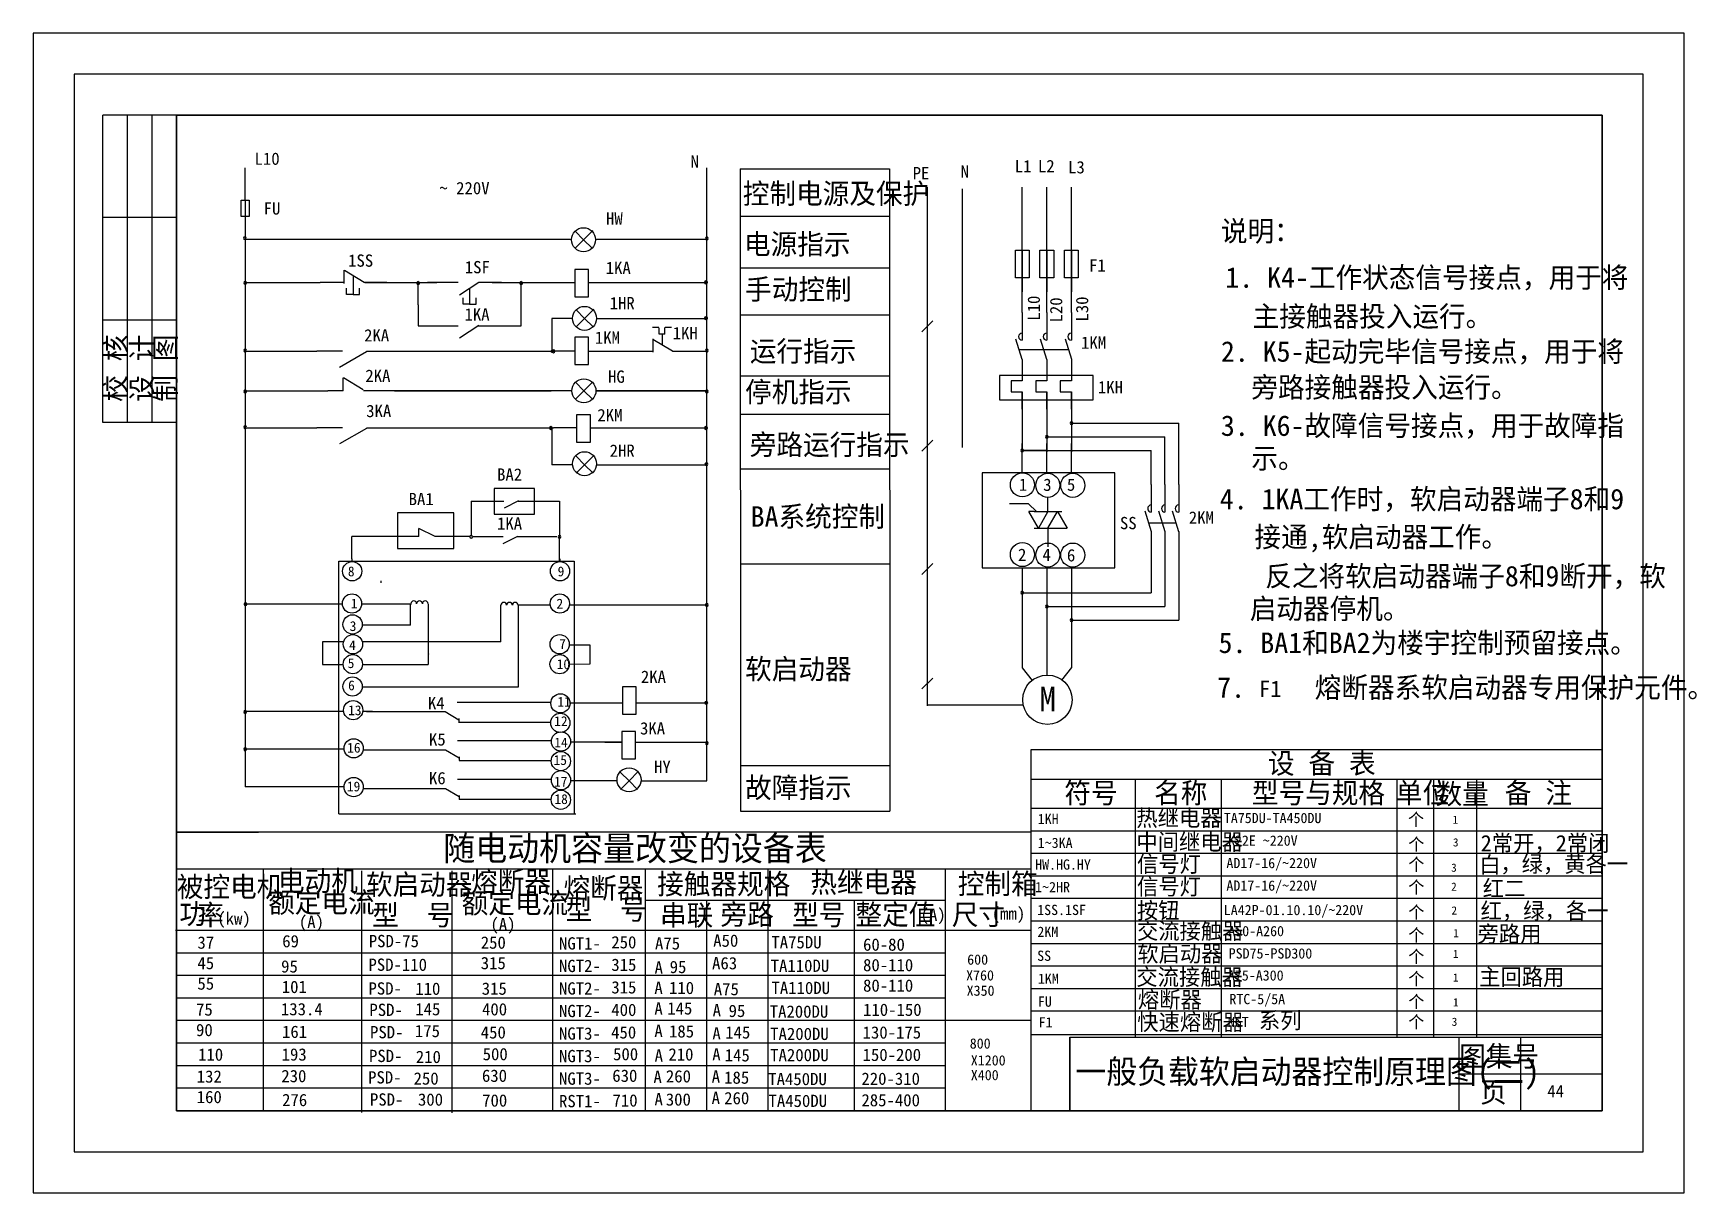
# Model space of a CAD drawing. Header units: metres. Extents: x 32 to 438, y -15 to 268.
import ezdxf

# ---------------------------------------------------------------- set-up
doc = ezdxf.new("R2010")
doc.units = ezdxf.units.M
for name, color, linetype in [('LGT1', 7, 'Continuous'), ('RAHMEN05', 6, 'Continuous'), ('X1', 63, 'Continuous'), ('X2', 130, 'Continuous'), ('X4', 60, 'Continuous'), ('X5', 60, 'Continuous')]:
    doc.layers.add(name, color=color, linetype=linetype)

# ---------------------------------------------------------------- blocks, each defined once
blk = doc.blocks.new('TK')
for p, q in [((16.03, 188.56), (16.03, 263.56)), ((34.03, 263.56), (16.03, 263.56)), ((22.03, 188.56), (22.03, 263.56)), ((28.03, 188.56), (28.03, 263.56)), ((34.03, 238.56), (16.03, 238.56)), ((34.03, 213.56), (16.03, 213.56)), ((34.03, 188.56), (16.03, 188.56)), ((252.03, 38.56), (382.03, 38.56)), ((252.03, 38.56), (252.03, 20.56)), ((347.03, 38.56), (347.03, 20.56)), ((362.03, 38.56), (362.03, 20.56)), ((347.03, 29.56), (382.03, 29.56))]:
    blk.add_line(p, q)
for points in [[(-0.97, 283.56), (-0.97, 0.56), (402.03, 0.56), (402.03, 283.56)], [(9.03, 273.56), (9.03, 10.56), (392.03, 10.56), (392.03, 273.56)], [(34.03, 263.56), (34.03, 20.56), (382.03, 20.56), (382.03, 263.56)]]:
    blk.add_lwpolyline(points, close=True)
at = {"layer": 'LGT1', "linetype": 'Continuous'}
blk.add_lwpolyline([(252.03, 20.56), (252.03, 38.56), (382.03, 38.56)], dxfattribs=at)
for s, p in [('校 核', (21.58, 193.62)), ('设 计', (28.02, 193.62)), ('制 图', (33.79, 193.62))]:
    blk.add_text(s, height=5, rotation=90).set_placement(p)
for s, p in [('图集号', (347.09, 31.36)), ('页', (352.2, 22.6))]:
    blk.add_text(s, height=5).set_placement(p)

msp = doc.modelspace()

# ---------------------------------------------------------------- linework, layer by layer
for p, q in [((49, 173), (49, 248)), ((67, 248), (49, 248)), ((55, 173), (55, 248)), ((61, 173), (61, 248)), ((67, 223), (49, 223)), ((273.4, 215.08), (273.4, 217.8)), ((279.4, 215.08), (279.4, 217.8)), ((285.4, 215.08), (285.4, 217.8)), ((273.4, 215.08), (273.4, 204.89)), ((279.4, 215.08), (279.4, 204.89)), ((285.4, 215.08), (285.4, 204.89)), ((67, 198), (49, 198)), ((272.59, 190.85), (284.71, 190.85)), ((273.4, 177), (273.4, 180.47)), ((279.4, 177), (279.4, 180.47)), ((285.4, 177), (285.4, 180.47)), ((67, 173), (49, 173)), ((279.4, 166.15), (273.4, 166.15)), ((304.28, 148.48), (310.97, 148.48)), ((285, 23), (415, 23)), ((285, 23), (285, 5)), ((380, 23), (380, 5)), ((395, 23), (395, 5)), ((380, 14), (415, 14)), ((415, 5), (275, 5)), ((279.31, 5), (285, 5))]:
    msp.add_line(p, q)
for points in [[(32, 268), (32, -15), (435, -15), (435, 268)], [(42, 258), (42, -5), (425, -5), (425, 258)], [(67, 248), (67, 5), (415, 5), (415, 248)], [(67, 248), (67, 5), (415, 5), (415, 248)]]:
    msp.add_lwpolyline(points, close=True)
for points in [[(67, 248), (415, 248), (415, 5), (67, 5), (67, 248)], [(67, 248), (67, 5), (415, 5), (415, 248), (67, 248)], [(275, 5), (285, 5), (285, 23), (415, 23)], [(285, 5), (285, 23), (415, 23)]]:
    msp.add_lwpolyline(points)
for points in [[(285.07, 172.84, 1), (285.74, 172.84, 1)], [(273.07, 166.15, 1), (273.74, 166.15, 1)], [(279.07, 169.5, 1), (279.74, 169.5, 1)]]:
    msp.add_lwpolyline(points, format="xyb", close=True)
at = {"layer": 'LGT1'}
msp.add_lwpolyline([(285, 5), (285, 23), (415, 23)], dxfattribs=at)
at = {"layer": 'RAHMEN05'}
for p, q in [((144.5, 156.92), (144.5, 150.63)), ((154.37, 156.92), (144.5, 156.92)), ((154.37, 150.63), (154.37, 156.92)), ((134.67, 150.95), (120.89, 150.95)), ((120.89, 150.95), (120.89, 142.23)), ((134.67, 142.23), (134.67, 150.95)), ((144.5, 150.63), (154.37, 150.63)), ((120.89, 142.23), (134.67, 142.23))]:
    msp.add_line(p, q, dxfattribs=at)
at = {"layer": 'X1'}
for p, q in [((273.4, 199.82), (273.4, 230.47)), ((279.4, 199.82), (279.4, 230.47)), ((285.4, 199.82), (285.4, 230.47)), ((273.4, 199.82), (273.4, 193.07)), ((279.4, 199.82), (279.4, 193.07)), ((285.4, 199.82), (285.4, 193.07)), ((273.4, 188.34), (271.86, 193.35)), ((279.41, 188.34), (277.87, 193.35)), ((285.48, 188.34), (283.94, 193.35)), ((273.4, 188.34), (273.4, 183.17)), ((279.4, 188.34), (279.4, 183.17)), ((285.4, 188.34), (285.4, 183.17)), ((270.7, 183.17), (270.7, 180.47)), ((273.4, 183.17), (270.7, 183.17)), ((279.4, 183.17), (276.7, 183.17)), ((276.7, 183.17), (276.7, 180.47)), ((282.7, 183.17), (282.7, 180.47)), ((285.4, 183.17), (282.7, 183.17)), ((270.7, 180.47), (273.4, 180.47)), ((273.4, 180.47), (273.4, 174.75)), ((273.4, 180.47), (273.4, 177.74)), ((276.7, 180.47), (279.4, 180.47)), ((279.4, 180.47), (279.4, 174.75)), ((279.4, 180.47), (279.4, 177.74)), ((282.7, 180.47), (285.4, 180.47)), ((285.4, 180.47), (285.4, 174.75)), ((285.4, 180.47), (285.4, 177.74)), ((273.4, 178.5), (273.4, 165.81)), ((273.4, 176.27), (273.4, 178.04)), ((279.4, 178.5), (279.4, 165.81)), ((279.4, 176.27), (279.4, 178.04)), ((285.4, 178.5), (285.4, 165.81)), ((285.4, 176.27), (285.4, 178.04)), ((285.4, 172.84), (311.6, 172.84)), ((311.6, 157.85), (311.6, 172.84)), ((273.4, 160.7), (273.4, 167.85)), ((279.4, 169.5), (308.25, 169.5)), ((279.4, 160.7), (279.4, 167.85)), ((279.4, 160.7), (279.4, 167.85)), ((285.4, 160.7), (285.4, 167.85)), ((285.4, 160.7), (285.4, 167.85)), ((308.25, 157.85), (308.25, 169.5)), ((273.4, 166.15), (304.91, 166.15)), ((304.91, 157.85), (304.91, 166.15)), ((304.91, 157.85), (304.91, 151.1)), ((308.25, 157.85), (308.25, 151.1)), ((311.6, 157.85), (311.6, 151.1)), ((304.97, 146.32), (303.43, 151.32)), ((308.28, 146.32), (306.74, 151.32)), ((311.59, 146.32), (310.05, 151.32)), ((304.91, 146.38), (304.91, 131.46)), ((308.25, 146.38), (308.25, 128.11)), ((311.6, 146.38), (311.6, 135.77)), ((273.4, 137.54), (273.4, 113.09)), ((279.4, 137.54), (279.4, 111.39)), ((285.4, 137.54), (285.4, 113.19)), ((308.25, 136.42), (308.25, 133.07)), ((311.6, 136.42), (311.6, 124.77)), ((273.4, 131.46), (304.91, 131.46)), ((279.4, 128.11), (308.25, 128.11)), ((285.4, 124.77), (311.6, 124.77)), ((273.4, 113.09), (275.81, 110.05)), ((285.4, 113.19), (283.01, 110.1))]:
    msp.add_line(p, q, dxfattribs=at)
for points in [[(273.07, 131.46, 1), (273.74, 131.46, 1)], [(279.07, 128.11, 1), (279.74, 128.11, 1)], [(285.07, 124.77, 1), (285.74, 124.77, 1)]]:
    msp.add_lwpolyline(points, format="xyb", close=True, dxfattribs=at)
msp.add_circle((279.55, 105.33), 6.02, dxfattribs=at)
at = {"layer": 'X2'}
for p, q in [((83.71, 228.89), (83.71, 235.14)), ((196.4, 211.71), (196.4, 235.14)), ((83.71, 227.28), (83.71, 228.89)), ((82.71, 223.28), (82.71, 227.28)), ((82.71, 227.28), (84.71, 227.28)), ((83.71, 227.28), (83.71, 221.24)), ((84.71, 227.28), (84.71, 223.28)), ((84.71, 223.28), (82.71, 223.28)), ((83.71, 223.28), (83.71, 202.47)), ((168.39, 219.69), (164.24, 215.54)), ((166.32, 217.61), (164.24, 219.69)), ((168.39, 219.69), (168.58, 219.87)), ((163.39, 217.69), (83.71, 217.69)), ((166.32, 217.61), (168.39, 215.54)), ((196.4, 217.69), (169.25, 217.69)), ((196.4, 85.53), (196.4, 211.71)), ((83.71, 207.2), (102.03, 207.2)), ((107.87, 207.2), (102.03, 207.2)), ((107.87, 206.94), (107.87, 210.14)), ((112.76, 207.2), (107.95, 210.07)), ((110.06, 208.81), (110.06, 204.22)), ((118.29, 207.2), (112.69, 207.2)), ((112.96, 207.2), (130.48, 207.2)), ((125.93, 201.7), (125.93, 207.2)), ((135.7, 207.2), (128.24, 207.2)), ((140.72, 207.2), (136.06, 204.08)), ((146.32, 207.2), (140.72, 207.2)), ((143.99, 207.2), (164.17, 207.2)), ((151.07, 201.7), (151.07, 207.2)), ((167.51, 207.2), (196.4, 207.2)), ((108.46, 204.22), (108.46, 205.82)), ((110.06, 204.22), (108.46, 204.22)), ((110.06, 204.22), (111.66, 204.22)), ((111.66, 204.22), (111.66, 205.82)), ((136.9, 201.85), (136.9, 203.45)), ((138.5, 205.71), (138.5, 201.85)), ((140.1, 201.85), (140.1, 203.45)), ((83.71, 202.47), (83.71, 84.09)), ((125.93, 201.7), (125.93, 196.62)), ((138.5, 201.85), (136.9, 201.85)), ((138.5, 201.85), (140.1, 201.85)), ((151.07, 196.62), (151.07, 201.7)), ((166.57, 198.42), (164.5, 200.49)), ((166.57, 198.42), (168.83, 200.68)), ((125.93, 196.62), (135.69, 196.62)), ((140.72, 196.69), (136.06, 193.57)), ((140.62, 196.62), (151.07, 196.62)), ((163.64, 198.42), (158.56, 198.42)), ((158.56, 198.42), (158.56, 190.6)), ((166.57, 198.42), (164.5, 196.34)), ((166.57, 198.42), (168.64, 196.34)), ((169.5, 198.42), (172.69, 198.42)), ((172.69, 198.42), (196.4, 198.42)), ((184.73, 196.15), (183.13, 196.15)), ((184.79, 194.57), (184.79, 196.09)), ((186.18, 194.57), (186.18, 196.17)), ((187.83, 196.15), (186.23, 196.15)), ((188.06, 190.39), (183.25, 193.26)), ((183.32, 190.2), (183.32, 193.4)), ((186.18, 194.57), (184.79, 194.57)), ((185.49, 194.57), (185.49, 192.05)), ((83.71, 190.38), (100.21, 190.38)), ((100.21, 190.38), (101.22, 190.38)), ((107.5, 190.38), (101.22, 190.38)), ((113.31, 190.21), (106.75, 186.43)), ((113.3, 190.38), (114.3, 190.38)), ((114.3, 190.38), (158.97, 190.38)), ((164.17, 190.38), (158.97, 190.38)), ((167.51, 190.38), (172.69, 190.38)), ((172.69, 190.38), (183.32, 190.38)), ((188.02, 190.38), (196.4, 190.38)), ((107.61, 180.74), (107.61, 183.94)), ((112.5, 180.99), (107.69, 183.87)), ((166.41, 180.74), (164.34, 182.81)), ((166.41, 180.74), (168.49, 182.81)), ((83.71, 180.74), (103.92, 180.74)), ((107.61, 180.74), (103.92, 180.74)), ((163.48, 180.74), (112.63, 180.74)), ((120.18, 180.74), (158.41, 180.74)), ((163.48, 180.74), (158.81, 180.74)), ((166.41, 180.74), (164.34, 178.66)), ((166.41, 180.74), (168.49, 178.66)), ((196.2, 180.74), (169.35, 180.74)), ((169.35, 180.74), (172.53, 180.74)), ((172.13, 180.74), (196.4, 180.74)), ((83.71, 171.66), (100.21, 171.66)), ((100.21, 171.66), (101.22, 171.66)), ((107.5, 171.66), (101.22, 171.66)), ((113.31, 171.55), (106.75, 167.77)), ((113.3, 171.66), (114.3, 171.66)), ((114.3, 171.66), (158.97, 171.66)), ((158.56, 171.78), (158.56, 162.68)), ((164.64, 171.66), (158.97, 171.66)), ((167.98, 171.66), (172.69, 171.66)), ((172.69, 171.66), (196.4, 171.66)), ((163.64, 162.68), (158.56, 162.68)), ((166.57, 162.68), (164.5, 164.75)), ((166.57, 162.68), (164.5, 160.6)), ((166.57, 162.68), (168.83, 164.94)), ((166.57, 162.68), (168.64, 160.6)), ((169.5, 162.68), (172.69, 162.68)), ((172.69, 162.68), (196.4, 162.68)), ((138.9, 153.81), (138.9, 145.29)), ((138.9, 153.81), (146.88, 153.81)), ((150.47, 153.88), (146.91, 152.05)), ((150.33, 153.81), (160.45, 153.81)), ((160.45, 153.81), (160.45, 145.19)), ((130.14, 145.19), (126.14, 147.16)), ((126.14, 145.19), (126.14, 147.16)), ((126.14, 145.19), (109.78, 145.19)), ((109.78, 139.7), (109.78, 145.19)), ((138.55, 145.19), (130.14, 145.19)), ((139.2, 145.19), (146.69, 145.19)), ((150.19, 145.19), (146.64, 143.36)), ((150.19, 145.19), (158.04, 145.19)), ((153.49, 145.19), (159.76, 145.19)), ((160.4, 145.19), (160.4, 139.7)), ((109.78, 139.7), (109.78, 139.03)), ((160.4, 139.7), (160.4, 139.02)), ((160.52, 139.7), (160.52, 139.03)), ((116.81, 134.34), (116.81, 133.89)), ((107.47, 128.64), (83.71, 128.64)), ((124.29, 128.64), (112.15, 128.64)), ((124.06, 123.54), (124.06, 128.77)), ((128.38, 128.64), (128.38, 113.93)), ((146.15, 119.47), (146.15, 128.38)), ((150.35, 128.46), (158.22, 128.46)), ((150.35, 128.38), (150.35, 108.4)), ((162.86, 128.46), (196.4, 128.46)), ((124.06, 123.54), (112.28, 123.54)), ((102.64, 119.47), (102.64, 113.93)), ((107.76, 119.47), (102.64, 119.47)), ((146.15, 119.47), (112.3, 119.47)), ((162.75, 118.71), (167.87, 118.71)), ((167.87, 118.71), (167.87, 113.98)), ((102.64, 113.93), (107.59, 113.93)), ((112.54, 113.93), (128.38, 113.93)), ((128.5, 116.52), (128.5, 116.48)), ((167.87, 113.98), (162.85, 113.96)), ((150.35, 108.4), (112.33, 108.4)), ((107.76, 102.48), (83.71, 102.48)), ((114.8, 102.48), (112.41, 102.48)), ((113.37, 102.42), (132.52, 102.42)), ((132.52, 102.42), (135.86, 100.46)), ((135.45, 104.74), (158.35, 104.74)), ((162.87, 104.57), (175.86, 104.57)), ((179.1, 104.6), (196.27, 104.6)), ((135.83, 99.82), (158.31, 99.82)), ((135.86, 100.74), (135.86, 99.78)), ((135.58, 95.42), (158.48, 95.42)), ((175.67, 94.95), (163.15, 94.95)), ((171.51, 94.97), (175.67, 94.97)), ((179.01, 94.97), (196.01, 94.97)), ((107.76, 93.29), (83.71, 93.29)), ((112.53, 93.09), (132.65, 93.09)), ((132.65, 93.09), (135.99, 91.13)), ((135.96, 90.5), (158.44, 90.5)), ((135.99, 91.41), (135.99, 90.46)), ((135.58, 85.97), (158.48, 85.97)), ((174.49, 85.53), (163.15, 85.53)), ((177.42, 85.53), (175.34, 87.6)), ((177.42, 85.53), (175.34, 83.45)), ((177.42, 85.53), (179.68, 87.79)), ((177.42, 85.53), (179.49, 83.45)), ((180.35, 85.53), (183.54, 85.53)), ((183.54, 85.53), (196.4, 85.53)), ((107.76, 84.09), (83.71, 84.09)), ((112.53, 83.65), (132.65, 83.65)), ((132.65, 83.65), (135.99, 81.69)), ((135.99, 81.97), (135.99, 81.01)), ((135.96, 81.05), (158.44, 81.05))]:
    msp.add_line(p, q, dxfattribs=at)
for points in [[(83.31, 218.01, 1), (83.98, 218.01, 1)], [(196.06, 217.92, 1), (196.73, 217.92, 1)], [(196.2, 218.12, 1), (196.6, 218.12, 1)], [(83.37, 207.09, 1), (84.04, 207.09, 1)], [(83.55, 207.28, 1), (83.95, 207.28, 1)], [(125.59, 207, 1), (126.27, 207, 1)], [(125.73, 207.2, 1), (126.13, 207.2, 1)], [(150.73, 207, 1), (151.41, 207, 1)], [(150.87, 207.2, 1), (151.27, 207.2, 1)], [(195.86, 207.2, 1), (196.53, 207.2, 1)], [(196.2, 207.2, 1), (196.6, 207.2, 1)], [(195.86, 198.45, 1), (196.53, 198.45, 1)], [(196.2, 198.45, 1), (196.6, 198.45, 1)], [(83.37, 190.58, 1), (84.04, 190.58, 1)], [(196.06, 190.58, 1), (196.73, 190.58, 1)], [(83.51, 190.38, 1), (83.91, 190.38, 1)], [(158.33, 190.38, 1), (158.73, 190.38, 1)], [(158.63, 190.38, 1), (159.31, 190.38, 1)], [(196.2, 190.38, 1), (196.6, 190.38, 1)], [(83.37, 180.54, 1), (84.04, 180.54, 1)], [(83.51, 180.74, 1), (83.91, 180.74, 1)], [(196.06, 180.54, 1), (196.73, 180.54, 1)], [(196.2, 180.74, 1), (196.6, 180.74, 1)], [(83.37, 171.86, 1), (84.04, 171.86, 1)], [(83.51, 171.66, 1), (83.91, 171.66, 1)], [(158, 171.66, 1), (158.67, 171.66, 1)], [(158.33, 171.66, 1), (158.73, 171.66, 1)], [(195.86, 171.66, 1), (196.53, 171.66, 1)], [(196.2, 171.66, 1), (196.6, 171.66, 1)], [(195.92, 162.85, 1), (196.32, 162.85, 1)], [(195.99, 162.85, 1), (196.66, 162.85, 1)], [(138.54, 145.11, 1), (139.21, 145.11, 1)], [(160.09, 145.11, 1), (160.77, 145.11, 1)], [(83.44, 128.64, 1), (83.84, 128.64, 1)], [(83.5, 128.64, 1), (84.17, 128.64, 1)], [(196.02, 128.46, 1), (196.42, 128.46, 1)], [(196.08, 128.46, 1), (196.75, 128.46, 1)], [(83.37, 102.34, 1), (84.04, 102.34, 1)], [(83.44, 102.52, 1), (83.84, 102.52, 1)], [(195.92, 104.6, 1), (196.59, 104.6, 1)], [(196.25, 104.6, 1), (196.65, 104.6, 1)], [(83.37, 93.29, 1), (84.04, 93.29, 1)], [(196.06, 94.71, 1), (196.73, 94.71, 1)], [(196.25, 94.9, 1), (196.65, 94.9, 1)], [(83.44, 93.07, 1), (83.84, 93.07, 1)]]:
    msp.add_lwpolyline(points, format="xyb", close=True, dxfattribs=at)
for points in [[(164.17, 210.38), (164.17, 203.7), (167.51, 203.7), (167.51, 210.38)], [(164.17, 193.8), (164.17, 187.12), (167.51, 187.12), (167.51, 193.8)], [(164.64, 174.9), (164.64, 168.22), (167.98, 168.22), (167.98, 174.9)], [(175.86, 108.47), (175.86, 101.79), (179.2, 101.79), (179.2, 108.47)], [(175.67, 97.61), (175.67, 90.93), (179.01, 90.93), (179.01, 97.61)]]:
    msp.add_lwpolyline(points, close=True, dxfattribs=at)
for centre, radius in [((166.32, 217.61), 2.93), ((166.57, 198.42), 2.93), ((166.41, 180.74), 2.93), ((166.57, 162.94), 2.93), ((273.44, 157.77), 2.93), ((279.64, 157.66), 2.93), ((285.73, 157.66), 2.93), ((273.44, 140.76), 2.93), ((279.64, 140.65), 2.93), ((285.73, 140.65), 2.93), ((109.85, 136.69), 2.35), ((160.58, 136.69), 2.35), ((109.81, 128.81), 2.35), ((160.54, 128.81), 2.35), ((109.94, 123.71), 2.35), ((110.03, 118.87), 2.35), ((160.5, 118.87), 2.35), ((110.01, 114.01), 2.35), ((160.48, 114.01), 2.35), ((109.94, 108.56), 2.35), ((160.68, 104.45), 2.35), ((110.08, 102.79), 2.35), ((160.65, 99.69), 2.35), ((160.81, 95.13), 2.35), ((110.21, 93.47), 2.35), ((160.78, 90.36), 2.35), ((110.21, 84.02), 2.35), ((160.81, 85.68), 2.35), ((177.42, 85.79), 2.93), ((160.78, 80.92), 2.35)]:
    msp.add_circle(centre, radius, dxfattribs=at)
for centre in [(124.88, 128.77), (126.28, 128.77), (127.68, 128.77), (146.85, 128.38), (148.25, 128.38), (149.65, 128.38)]:
    msp.add_arc(centre, 0.7, 0, 180, dxfattribs=at)
at = {"layer": 'X4'}
for p, q in [((204.58, 234.94), (204.64, 78.16)), ((204.58, 234.94), (241.02, 234.94)), ((241.02, 234.94), (241.08, 78.16)), ((250.17, 230.42), (250.17, 103.83)), ((258.76, 230.03), (258.76, 166.89)), ((204.58, 223.35), (241.03, 223.35)), ((271.72, 208.33), (271.72, 215.08)), ((271.72, 215.08), (275.09, 215.08)), ((275.09, 215.08), (275.09, 208.33)), ((277.72, 208.33), (277.72, 215.08)), ((277.72, 215.08), (281.09, 215.08)), ((281.09, 215.08), (281.09, 208.33)), ((283.72, 208.33), (283.72, 215.08)), ((283.72, 215.08), (287.09, 215.08)), ((287.09, 215.08), (287.09, 208.33)), ((204.58, 210.71), (241.03, 210.71)), ((275.09, 208.33), (271.72, 208.33)), ((281.09, 208.33), (277.72, 208.33)), ((287.09, 208.33), (283.72, 208.33)), ((204.58, 199.26), (241.04, 199.26)), ((251.56, 197.83), (248.88, 195.15)), ((204.58, 184.38), (241.04, 184.38)), ((290.71, 184.49), (267.87, 184.49)), ((267.87, 184.49), (267.87, 178.5)), ((290.71, 178.5), (290.71, 184.49)), ((204.58, 175), (241.05, 175)), ((267.87, 178.5), (290.71, 178.5)), ((251.56, 168.7), (248.88, 166.03)), ((204.83, 161.72), (241.05, 161.72)), ((295.98, 160.7), (263.62, 160.7)), ((263.62, 160.7), (263.62, 137.54)), ((295.98, 137.54), (295.98, 160.7)), ((279.69, 151.24), (279.69, 154.86)), ((274.97, 153.15), (270.3, 153.15)), ((276.88, 151.24), (274.97, 153.15)), ((277.35, 147.19), (275.01, 151.24)), ((276.31, 151.24), (275.01, 151.24)), ((276.31, 151.24), (283.06, 151.24)), ((279.69, 151.24), (277.35, 147.19)), ((279.4, 151.24), (279.4, 150.75)), ((279.69, 151.24), (279.4, 150.75)), ((279.69, 147.19), (282.02, 151.24)), ((282.02, 151.24), (284.36, 147.19)), ((276.31, 147.19), (283.06, 147.19)), ((279.69, 147.19), (279.69, 142.63)), ((283.06, 147.19), (284.36, 147.19)), ((204.83, 138.47), (241.05, 138.47)), ((251.56, 138.56), (248.88, 135.89)), ((263.62, 137.54), (295.98, 137.54)), ((251.56, 110.63), (248.88, 107.95)), ((250.17, 104.06), (273.67, 104.06)), ((275.62, 5), (275.62, 93.19)), ((275.62, 93.19), (415, 93.19)), ((204.83, 89.29), (241.05, 89.29)), ((275.62, 85.93), (415, 85.93)), ((301.01, 23), (301.01, 85.93)), ((322.06, 23), (322.06, 85.93)), ((364.92, 23), (364.92, 85.93)), ((373.9, 23), (373.9, 85.93)), ((384.37, 23), (384.37, 85.93)), ((204.64, 78.16), (241.08, 78.16)), ((275.62, 78.87), (415, 78.87)), ((275.62, 73.37), (415, 73.37)), ((275.62, 73), (67, 73)), ((67, 73), (87, 73)), ((275.62, 67.87), (415, 67.87)), ((275.62, 64), (67, 64)), ((88.1, 64), (88.1, 5)), ((112.15, 63.59), (112.15, 4.59)), ((134.15, 63.54), (134.15, 4.54)), ((158.78, 63.79), (158.78, 4.79)), ((181.34, 63.79), (181.34, 4.79)), ((211.34, 63.79), (211.34, 4.79)), ((254.62, 63.79), (254.62, 4.79)), ((275.62, 62.37), (415, 62.37)), ((275.62, 56.87), (415, 56.87)), ((254.62, 56.29), (181.34, 56.29)), ((196.34, 56.29), (196.34, 4.79)), ((232.35, 56.29), (232.35, 4.79)), ((275.62, 49), (66.75, 49)), ((275.62, 51.37), (415, 51.37)), ((275.62, 45.87), (415, 45.87)), ((254.62, 43.5), (67, 43.5)), ((254.62, 38), (67, 38)), ((275.62, 40.37), (415, 40.37)), ((254.62, 32.5), (67, 32.5)), ((275.62, 34.87), (415, 34.87)), ((275.62, 29.37), (415, 29.37)), ((275.62, 27), (67, 27)), ((254.62, 21.5), (67, 21.5)), ((275.62, 23.64), (415, 23.64)), ((285, 23), (415, 23)), ((285, 23), (415, 23)), ((254.62, 16), (67, 16)), ((67, 5), (67, 13)), ((254.62, 10.5), (67, 10.5)), ((67, 5), (279.31, 5))]:
    msp.add_line(p, q, dxfattribs=at)
for centre in [(273.4, 193.95), (279.4, 193.95), (285.4, 193.95), (304.91, 151.99), (308.25, 151.99), (311.6, 151.99)]:
    msp.add_arc(centre, 0.88, 90, 270, dxfattribs=at)
at = {"layer": 'X5'}
for p, q in [((106.58, 77.51), (106.58, 139.18)), ((106.58, 139.18), (164.02, 139.18)), ((164.02, 139.18), (164.02, 77.51)), ((106.58, 77.51), (164.4, 77.51))]:
    msp.add_line(p, q, dxfattribs=at)

# ---------------------------------------------------------------- block references
msp.add_blockref('TK', (32.97, -15.56))

# ---------------------------------------------------------------- texts
for s, p in [('校 核', (54.55, 178.05)), ('设 计', (60.99, 178.05)), ('制 图', (66.76, 178.05))]:
    msp.add_text(s, height=5, rotation=90).set_placement(p)
for s, p in [('图集号', (380.06, 15.8)), ('页', (385.17, 7.04))]:
    msp.add_text(s, height=5).set_placement(p)
at = {"layer": 'X4'}
for s, height, p in [('L10', 3, (86.02, 235.89)), ('N', 3, (192.43, 235.21)), ('N', 3, (258.37, 232.76)), ('L1', 3, (271.57, 234.05)), ('L2', 3, (277.24, 234.09)), ('L3', 3, (284.59, 233.8)), ('~ 220V', 3, (131.14, 228.71)), ('控制电源及保护', 5, (205.2, 226.38)), ('PE', 3, (246.66, 232.37)), ('FU', 3, (88.23, 223.77)), ('HW', 3, (171.8, 221.27)), ('电源指示', 5, (205.47, 214.04)), ('说明：', 5, (321.89, 217.22)), ('1SS', 3, (108.85, 211.02)), ('1SF', 3, (137.33, 209.41)), ('1KA', 3, (171.73, 209.24)), ('F1', 3, (289.71, 209.85)), ('1. K4-工作状态信号接点，用于将', 5, (322.97, 205.9)), ('手动控制', 5, (205.76, 203)), ('1HR', 3, (172.69, 200.63)), ('1KA', 3, (137.26, 197.89)), ('主接触器投入运行。', 5, (329.64, 196.41)), ('2KA', 3, (112.76, 192.77)), ('1KM', 3, (169.09, 192.21)), ('1KH', 3, (188.08, 193.32)), ('运行指示', 5, (206.9, 187.89)), ('1KM', 3, (287.75, 190.99)), ('2. K5-起动完毕信号接点，用于将', 5, (321.89, 187.83)), ('2KA', 3, (113.06, 182.91)), ('HG', 3, (172.3, 182.69)), ('停机指示', 5, (205.75, 177.93)), ('1KH', 3, (291.88, 180.11)), ('旁路接触器投入运行。', 5, (329.34, 179.1)), ('3KA', 3, (113.27, 174.31)), ('2KM', 3, (169.69, 173.3)), ('3. K6-故障信号接点，用于故障指', 5, (321.89, 169.73)), ('旁路运行指示', 5, (206.9, 165.09)), ('2HR', 3, (172.69, 164.62)), ('示。', 5, (329.34, 161.77)), ('BA2', 3, (145.21, 158.8)), ('1', 3, (272.59, 156.33)), ('3', 3, (278.52, 156.3)), ('5', 3, (284.31, 156.33)), ('BA1', 3, (123.63, 152.82)), ('4. 1KA工作时，软启动器端子8和9', 5, (321.62, 151.82)), ('BA系统控制', 5, (207.11, 147.55)), ('2KM', 3, (314.06, 148.29)), ('1KA', 3, (145.2, 146.86)), ('SS', 3, (297.25, 146.95)), ('接通,软启动器工作。', 5, (330.09, 142.58)), ('2', 3, (272.37, 139.21)), ('4', 3, (278.34, 139.21)), ('6', 3, (284.31, 139.09)), ('   反之将软启动器端子8和9断开，软', 5, (322.51, 133.01)), ('8', 2.4, (108.79, 135.45)), ('9', 2.4, (160, 135.45)), ('1', 2.4, (109.53, 127.62)), ('2', 2.4, (159.72, 127.59)), ('启动器停机。', 5, (328.94, 125.05)), ('3', 2.4, (109.24, 122.1)), ('5. BA1和BA2为楼宇控制预留接点。', 5, (321.32, 116.73)), ('4', 2.4, (109.09, 117.44)), ('7', 2.4, (160.38, 117.75)), ('5', 2.4, (108.75, 113.06)), ('10', 2.4, (159.77, 112.8)), ('软启动器', 5, (205.75, 110.33)), ('6', 2.4, (108.85, 107.64)), ('2KA', 3, (180.32, 109.44)), ('7.     熔断器系软启动器专用保护元件。', 5, (320.98, 105.83)), ('F1', 4, (331.23, 106)), ('K4', 3, (128.33, 103.01)), ('11', 2.4, (159.93, 103.63)), ('M', 6, (277.59, 102.51)), ('13', 2.4, (108.86, 101.56)), ('12', 2.4, (159.16, 98.9)), ('3KA', 3, (180.1, 96.85)), ('16', 2.4, (108.63, 92.43)), ('K5', 3, (128.59, 94.15)), ('14', 2.4, (159.19, 93.69)), ('15', 2.4, (159.01, 89.42)), ('HY', 3, (183.53, 87.47)), ('设 备 表', 5, (333.38, 87.31)), ('19', 2.4, (108.56, 82.96)), ('K6', 3, (128.59, 84.7)), ('17', 2.4, (159.12, 84.14)), ('故障指示', 5, (205.75, 81.36)), ('符号', 5, (283.69, 80.07)), ('名称', 5, (305.6, 80.07)), ('型号与规格', 5, (329.46, 80.07)), ('单位', 5, (364.61, 80.07)), ('数量', 5, (374.29, 79.86)), ('备 注', 5, (391.2, 80.08)), ('18', 2.4, (159.22, 79.87)), ('1KH', 2.5, (277.19, 74.99)), ('热继电器', 4, (301.27, 74.47)), ('TA75DU-TA450DU', 2.5, (322.62, 75.22)), ('个', 3, (367.59, 74.63)), ('中间继电器', 4, (301.27, 68.63)), ('1', 2, (378.46, 75.04)), ('随电动机容量改变的设备表', 6, (132.08, 66.05)), ('1~3KA', 2.5, (277.19, 69.15)), ('K22E ~220V', 2.5, (323.62, 69.7)), ('个', 3, (367.65, 68.55)), ('3', 2, (378.54, 69.52)), ('2常开，2常闭', 4, (385.3, 68.31)), ('HW.HG.HY', 2.5, (276.55, 63.85)), ('信号灯', 4, (301.42, 63.23)), ('AD17-16/~220V', 2.5, (323.24, 64.22)), ('个', 3, (367.65, 63.64)), ('3', 2, (378.1, 63.34)), ('白', 4, (384.99, 63.06)), ('  ，绿，黄各一', 4, (384.67, 63.26)), ('被控电机', 5, (67.04, 57.18)), ('电动机', 5, (91.73, 58.62)), ('熔断器', 5, (138.87, 58.47)), ('熔断器', 5, (161.44, 56.85)), ('接触器规格', 5, (184.29, 57.85)), ('热继电器', 5, (221.69, 58.23)), ('控制箱', 5, (257.68, 57.91)), ('信号灯', 4, (301.42, 57.73)), ('AD17-16/~220V', 2.5, (323.24, 58.72)), ('个', 3, (367.65, 58.09)), ('红二', 4, (385.81, 57.28)), ('额定电流', 5, (89.33, 53.37)), ('额定电流', 5, (136.55, 53.22)), ('型  号', 5, (161.94, 51.66)), ('1~2HR', 2.5, (276.55, 58.35)), ('2', 2, (378.1, 58.71)), ('功', 5, (67.67, 50.59)), ('率', 5, (72.01, 50.31)), ('(kw)', 3, (76.92, 50.44)), ('(A)', 3, (96.83, 49.6)), ('串联', 5, (184.99, 50.24)), ('旁路', 5, (199.76, 50.42)), ('型号', 5, (217.23, 50.31)), ('整定值', 5, (232.69, 50.41)), ('(A)', 3, (248.6, 51.34)), ('尺寸', 5, (256.21, 50.38)), ('(mm)', 3, (265.97, 51.64)), ('1SS.1SF', 2.5, (277.05, 52.78)), ('按钮', 4, (301.41, 51.9)), ('LA42P-01.10.10/~220V', 2.5, (322.6, 52.75)), ('个', 3, (367.65, 51.98)), ('2', 2, (378.18, 52.9)), ('红，绿，各一', 4, (385.28, 51.8)), ('(A)', 3, (143.6, 49.04)), ('2KM', 2.5, (277.1, 47.45)), ('交流接触器', 4, (301.41, 46.9)), ('A50-A260', 2.5, (323.7, 47.62)), ('个', 3, (367.65, 46.39)), ('1', 2, (378.6, 47.37)), ('旁路用', 4, (384.56, 46.16)), ('37', 3, (72.07, 44.56)), ('69', 3, (92.77, 44.9)), ('PSD-75', 3, (113.9, 44.93)), ('250', 3, (141.23, 44.56)), (' NGT1-', 3, (158.29, 44.36)), ('250', 3, (173.1, 44.64)), ('A75', 3, (183.76, 44.37)), ('A50', 3, (197.97, 45.03)), ('TA75DU', 3, (212.17, 44.64)), ('60-80', 3, (234.55, 44.07)), ('软启动器', 4, (301.48, 41.36)), ('PSD75-PSD300', 2.5, (323.79, 42.16)), ('45', 3, (72.07, 39.56)), ('95', 3, (92.5, 38.74)), ('PSD-110', 3, (113.82, 39.16)), ('315', 3, (141.23, 39.56)), (' NGT2-', 3, (158.29, 38.86)), ('315', 3, (173.1, 39.14)), ('A', 3, (183.66, 38.49)), ('95', 3, (187.35, 38.61)), ('A63', 3, (197.69, 39.53)), ('TA110DU', 3, (212, 38.91)), ('80-110', 3, (234.55, 39.07)), ('600', 2.5, (259.97, 40.66)), ('SS', 2.5, (277.05, 41.59)), ('个', 3, (367.65, 41.17)), ('1', 2, (378.55, 42.29)), ('55', 3, (72.07, 34.56)), ('101', 3, (92.66, 33.74)), ('315', 3, (173.1, 33.64)), ('80-110', 3, (234.55, 34.07)), ('X760', 2.5, (259.7, 36.81)), ('1KM', 2.5, (277.22, 35.99)), ('交流接触器', 4, (301.26, 35.65)), ('A75-A300', 2.5, (323.6, 36.79)), ('个', 3, (367.65, 35.73)), ('1', 2, (378.55, 36.53)), ('主回路用', 4, (384.95, 35.65)), ('PSD-', 3, (113.82, 33.36)), ('110', 3, (125.25, 33.3)), ('315', 3, (141.47, 33.32)), (' NGT2-', 3, (158.29, 33.36)), ('A', 3, (183.61, 33.54)), ('110', 3, (187.18, 33.5)), ('A75', 3, (198.11, 33.2)), ('TA110DU', 3, (212.2, 33.5)), ('X350', 2.5, (259.84, 33.08)), ('FU', 2.5, (277.22, 30.4)), ('熔断器', 4, (301.63, 30.11)), ('RTC-5/5A', 2.5, (323.97, 31.02)), ('个', 3, (367.65, 30.13)), ('75', 3, (71.73, 28.22)), ('133.4', 3, (92.45, 28.31)), ('PSD-', 3, (114.05, 28.14)), ('145', 3, (125.25, 28.3)), ('400', 3, (141.54, 28.28)), (' NGT2-', 3, (158.29, 27.86)), ('400', 3, (173.1, 28.14)), ('A', 3, (183.61, 28.46)), ('145', 3, (186.76, 28.5)), ('A', 3, (197.83, 28.03)), ('95', 3, (201.73, 27.89)), ('TA200DU', 3, (211.77, 27.72)), ('110-150', 3, (234.55, 28.16)), ('快速熔断器', 4, (301.48, 24.64)), ('系列', 4, (331.17, 25.06)), ('个', 3, (367.65, 25.17)), ('1', 2, (378.56, 30.49)), ('90', 3, (71.73, 23.22)), ('161', 3, (92.72, 22.79)), ('PSD-', 3, (114.2, 22.69)), ('175', 3, (125.15, 22.98)), ('450', 3, (141.23, 22.64)), (' NGT3-', 3, (158.29, 22.36)), ('450', 3, (173.05, 22.64)), ('A', 3, (183.61, 23.02)), ('185', 3, (187.18, 22.89)), ('A', 3, (197.77, 22.4)), ('145', 3, (200.91, 22.64)), ('TA200DU', 3, (211.88, 22.28)), ('130-175', 3, (234.43, 22.62)), ('F1', 2.5, (277.4, 25.34)), ('NGT', 2.5, (323.59, 25.42)), ('3', 2, (378.24, 25.73)), ('800', 2.5, (260.59, 20.18)), ('110', 3, (72.23, 17.22)), ('193', 3, (92.62, 17.25)), ('PSD-', 3, (113.95, 16.89)), ('210', 3, (125.38, 16.66)), ('500', 3, (141.7, 17.33)), (' NGT3-', 3, (158.29, 16.86)), ('500', 3, (173.53, 17.33)), ('A', 3, (183.67, 17.02)), ('210', 3, (187.03, 17.26)), ('A', 3, (197.74, 17.28)), ('145', 3, (200.78, 17.05)), ('TA200DU', 3, (211.88, 17.11)), ('150-200', 3, (234.43, 17.16)), ('X1200', 2.5, (260.85, 16.06)), ('一般负载软启动器控制原理图(二)', 5.8, (286.35, 11.66)), ('132', 3, (71.9, 11.87)), ('230', 3, (92.55, 11.98)), ('PSD-', 3, (113.73, 11.66)), ('250', 3, (124.83, 11.38)), ('630', 3, (141.52, 12.06)), (' NGT3-', 3, (158.29, 11.36)), ('630', 3, (173.34, 12.06)), ('A', 3, (183.38, 11.77)), ('260', 3, (186.42, 11.92)), ('A', 3, (197.6, 11.87)), ('185', 3, (200.64, 11.6)), ('TA450DU', 3, (211.41, 11.26)), ('220-310', 3, (234.15, 11.33)), ('X400', 2.5, (260.85, 12.47)), ('160', 3, (71.9, 6.87)), ('276', 3, (92.74, 6.14)), ('PSD-', 3, (114.18, 6.26)), ('300', 3, (125.9, 6.25)), ('700', 3, (141.57, 6.02)), (' RST1-', 3, (158.29, 5.86)), ('710', 3, (173.39, 6.02)), ('A', 3, (183.64, 6.35)), ('300', 3, (186.4, 6.26)), ('A', 3, (197.58, 6.64)), ('260', 3, (200.65, 6.59)), ('TA450DU', 3, (211.47, 5.93)), ('285-400', 3, (234.15, 6.09)), ('44', 3, (401.56, 8.28))]:
    msp.add_text(s, height=height, dxfattribs=at).set_placement(p)
for s, p in [('L10', (277.71, 197.84)), ('L20', (283.17, 197.41)), ('L30', (289.51, 197.63))]:
    msp.add_text(s, height=3, rotation=90, dxfattribs=at).set_placement(p)
at = {"layer": 'X4', "char_height": 5, "attachment_point": 1}
for s, insert in [('软启动器', (113.2, 62.74)), ('型  号', (114.74, 55.28))]:
    msp.add_mtext(s, dxfattribs=dict(at, insert=insert))

doc.saveas('drawing.dxf')
